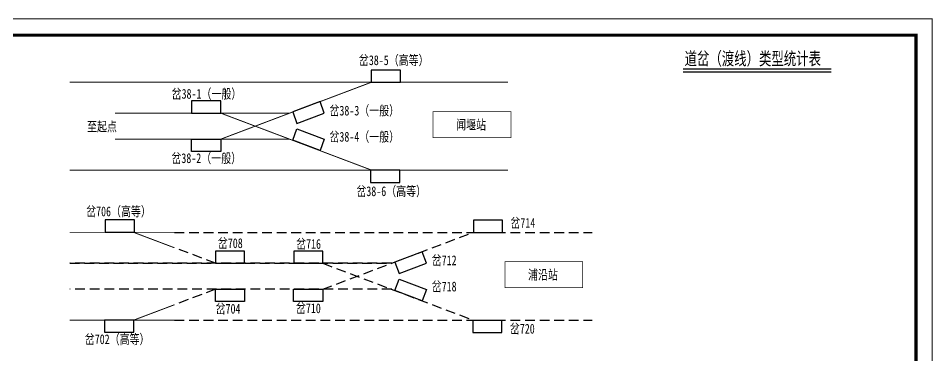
# Model space of a CAD drawing. Header units: millimetres. Extents: x -89359 to -47341, y -162010 to -147142.
# Drawn here: x -61424 to -47341, y -152331 to -147142 of the extents above; entities that cross this region are included whole.
import ezdxf
from ezdxf.enums import TextEntityAlignment as Align

# ---------------------------------------------------------------- set-up
doc = ezdxf.new("R2010")
doc.units = ezdxf.units.MM
doc.header["$MEASUREMENT"] = 0
doc.linetypes.add('ACAD_ISO04W100', pattern=[30.5, 24, -3, 0.5, -3])
doc.linetypes.add('DASHED', pattern=[0.75, 0.5, -0.25])
for name, color, linetype in [('DASH', 2, 'ACAD_ISO04W100'), ('GesoftDrawFrameFrameBlockLayer', 7, 'Continuous'), ('GesoftDrawFrameInLineLayer', 85, 'Continuous'), ('GesoftDrawFrameOutLineLayer', 180, 'Continuous'), ('GesoftDrawFrameTitleLayer', 7, 'Continuous'), ('图形文字', 1, 'Continuous')]:
    doc.layers.add(name, color=color, linetype=linetype)
doc.styles.add('ST', font='SimSun.ttf', dxfattribs={"width": 0.65})
doc.styles.add('宋体', font='SimSun.ttf', dxfattribs={"width": 0.7})
doc.styles.add('宋体样式', font='SimSun.ttf', dxfattribs={"width": 0.8})
doc.styles.add('条形码', font='BC_C39.FBC', dxfattribs={"height": 11})

# ---------------------------------------------------------------- blocks, each defined once
blk = doc.blocks.new('1_58fd11d6f93e5342e0e7592b30a36a98')
at = {"layer": 'GesoftDrawFrameInLineLayer', "color": 0, "const_width": 1}
blk.add_lwpolyline([(0, 0), (0, 287), (-810, 287), (-810, 0), (0, 0)], dxfattribs=at)
at = {"layer": 'GesoftDrawFrameOutLineLayer', "color": 0, "const_width": 0.35}
blk.add_lwpolyline([(5, -5), (5, 292), (-835, 292), (-835, -5), (5, -5)], dxfattribs=at)
blk = doc.blocks.new('GESOFT00000000NEW_049a35bf7f0736cc4250df00ece10f93_58fd11d6f93e5342e0e7592b30a36a98_2e1cf7a908f61d0b50dc33cccab90907')
at = {"layer": 'GesoftDrawFrameFrameBlockLayer'}
blk.add_blockref('1_58fd11d6f93e5342e0e7592b30a36a98', (0, 0), dxfattribs=at)
at = {"layer": 'GesoftDrawFrameTitleLayer', "color": 7, "style": '条形码', "width": 2}
blk.add_attdef('BARCODE', (-2.8, 60.5), '', height=6, rotation=90, dxfattribs=at)
at = {"layer": 'GesoftDrawFrameTitleLayer', "style": '宋体样式'}
for tag, height, width, p in [('GCMC0', 3.6, 0.8, (-40, 43.4)), ('SHEJI', 2.5, 0.8, (-154, 35.2)), ('SHEJI2', 2.5, 0.8, (-137.76, 35.27)), ('SJJD', 2.5, 0.8, (-14, 34.4)), ('JIAOHE', 2.5, 0.8, (-154, 28.8)), ('JIAOHE2', 2.5, 0.8, (-137.61, 28.83)), ('VERSION0', 2.5, 0.8, (-14, 26.4)), ('ZTSD', 2.5, 0.8, (-190, 24)), ('ZYFZR1', 2.5, 0.8, (-154, 22.4)), ('ZYFZR2', 2.5, 0.8, (-137.76, 22.24)), ('CEMING', 4, 0.7, (-84, 22.59)), ('XMFZR1', 2.5, 0.8, (-154, 16)), ('XMFZR2', 2.5, 0.8, (-137.98, 16.22)), ('BILI', 2.5, 0.8, (-14, 18.4)), ('DOCNAME0', 3.5, 0.9, (-84, 13.27)), ('RIQI', 2.5, 0.8, (-14, 10.4)), ('SENHE', 2.5, 0.8, (-154, 9.6)), ('SENHE2', 2.5, 0.8, (-137.41, 9.52)), ('DOCNAME2', 3.5, 0.9, (-84, 9.42)), ('XTSD', 2.5, 0.8, (-190, 4.8)), ('SENDING', 2.5, 0.8, (-154, 3.2)), ('SENDING2', 2.5, 0.8, (-137.41, 3.81)), ('TUHAO', 2.5, 0.8, (-91.5, 3.2)), ('PROJECTNO', 2.5, 0.8, (-47.5, 3.2)), ('PAGENUMBER', 2.5, 0.8, (-31.78, 3.83)), ('PAGECOUNT', 2.5, 0.8, (-10.8, 3.83))]:
    blk.add_attdef(tag, text='', height=height, dxfattribs=dict(at, width=width)).set_placement(p, align=Align.MIDDLE_CENTER)
blk.add_attdef('PIANMING', text='', height=4, dxfattribs=at).set_placement((-84, 31.09), align=Align.MIDDLE_CENTER)

msp = doc.modelspace()

# ---------------------------------------------------------------- linework, layer by layer
at = {"color": 1}
for points in [[(-55536.7, -147938.4), (-55986.7, -147938.4), (-55986.7, -148125.9), (-55536.7, -148125.9)], [(-59635.2, -150242.7), (-60085.2, -150242.7), (-60085.2, -150430.2), (-59635.2, -150430.2)]]:
    msp.add_lwpolyline(points, close=True, dxfattribs=at)
at = {"color": 4, "const_width": 14.1}
for points in [[(-60630, -148125.9), (-53880, -148125.9)], [(-60630, -149475.9), (-53880, -149475.9)], [(-60630, -150434.4), (-59019.1, -150434.4)], [(-60630, -151784.4), (-59019.1, -151784.4)]]:
    msp.add_lwpolyline(points, dxfattribs=at)
at = {"color": 4, "const_width": 14.1, "elevation": 0}
for points in [[(-58305.4, -149001), (-55986.7, -148125.9)], [(-57244.8, -148600.7), (-59936.3, -148601)], [(-58305.4, -148600.8), (-55986.6, -149475.9)], [(-57244.8, -149001.1), (-59936.2, -149001.1)], [(-59016.8, -150672.1), (-59646.5, -150434.4)], [(-59017.4, -151547), (-59646.5, -151784.4)]]:
    msp.add_lwpolyline(points, dxfattribs=at)
at = {"color": 1, "elevation": 0}
for points in [[(-58304.6, -148413.3), (-58754.6, -148413.3), (-58754.6, -148600.8), (-58304.6, -148600.8)], [(-56776.9, -148424.1), (-57198, -148583), (-57131.8, -148758.5), (-56710.7, -148599.6)], [(-56776.9, -149177.7), (-57198, -149018.8), (-57131.8, -148843.4), (-56710.7, -149002.2)], [(-58305.4, -149188.5), (-58755.4, -149188.5), (-58755.4, -149001), (-58305.4, -149001)], [(-55548, -149480.2), (-55998, -149480.2), (-55998, -149667.7), (-55548, -149667.7)], [(-53964.3, -150246.9), (-54414.3, -150246.9), (-54414.3, -150434.4), (-53964.3, -150434.4)], [(-57937.5, -150722), (-58387.5, -150722), (-58387.5, -150909.5), (-57937.5, -150909.5)], [(-56732.2, -150721.9), (-57182.2, -150721.9), (-57182.2, -150909.4), (-56732.2, -150909.4)], [(-55204.6, -150732.7), (-55625.6, -150891.6), (-55559.4, -151067), (-55138.4, -150908.1)], [(-55204.6, -151486.2), (-55625.6, -151327.3), (-55559.4, -151151.9), (-55138.4, -151310.8)], [(-57938.3, -151497.1), (-58388.3, -151497.1), (-58388.3, -151309.6), (-57938.3, -151309.6)], [(-56733.1, -151497), (-57183.1, -151497), (-57183.1, -151309.5), (-56733.1, -151309.5)], [(-59646.5, -151784.4), (-60096.5, -151784.4), (-60096.5, -151971.9), (-59646.5, -151971.9)], [(-53975.6, -151788.7), (-54425.6, -151788.7), (-54425.6, -151976.2), (-53975.6, -151976.2)]]:
    msp.add_lwpolyline(points, close=True, dxfattribs=at)
at = {"const_width": 10, "elevation": 0}
for points in [[(-53836.4, -148577.1), (-55036.4, -148577.1), (-55036.4, -148977.1), (-53836.4, -148977.1)], [(-52729.7, -150885.6), (-53929.7, -150885.6), (-53929.7, -151285.6), (-52729.7, -151285.6)]]:
    msp.add_lwpolyline(points, close=True, dxfattribs=at)
at = {"linetype": 'DASHED', "ltscale": 300, "elevation": 0}
for points in [[(-59019.1, -150434.4), (-52588, -150434.4)], [(-56733.1, -151309.5), (-54414.3, -150434.4)], [(-58387.1, -150909.7), (-59016.8, -150672.1)], [(-55672.5, -150909.2), (-60630, -150909.8)], [(-56733.1, -150909.4), (-54414.3, -151784.4)], [(-55672.5, -151309.6), (-60630, -151309.6)], [(-58388.3, -151309.6), (-59017.4, -151547)], [(-59019.1, -151784.4), (-52588, -151784.4)]]:
    msp.add_lwpolyline(points, dxfattribs=at)
at = {"linetype": 'DASHED', "ltscale": 300}
msp.add_lwpolyline([(-60630, -150908.7), (-55672.5, -150909.2)], dxfattribs=at)
at = {"const_width": 14.1, "elevation": 0}
msp.add_lwpolyline([(-58311.2, -150909.4), (-58311.9, -150909.6)], dxfattribs=at)
at = {"layer": '图形文字', "color": 4}
msp.add_line((-51184.2, -147917.3), (-48903.5, -147917.3), dxfattribs=at)
at = {"layer": '图形文字', "color": 7}
msp.add_line((-51184.2, -147964.9), (-48903.5, -147964.9), dxfattribs=at)

# ---------------------------------------------------------------- block references
at = {"layer": 'DASH', "xscale": 50, "yscale": 50, "zscale": 50}
msp.add_blockref('GESOFT00000000NEW_049a35bf7f0736cc4250df00ece10f93_58fd11d6f93e5342e0e7592b30a36a98_2e1cf7a908f61d0b50dc33cccab90907', (-47600, -161751), dxfattribs=at)

# ---------------------------------------------------------------- texts
at = {"color": 7, "style": 'ST', "width": 0.75}
for s, p in [('岔38-5（高等）', (-55642, -147784, 0)), ('岔38-1（一般）', (-58525.7, -148300.9, 0)), ('岔38-3（一般）', (-56095.1, -148558.5, 0)), ('至起点', (-60134.3, -148804.2)), ('闻堰站', (-54450.4, -148774.9, 0)), ('岔38-4（一般）', (-56095.1, -148961.2, 0)), ('岔38-2（一般）', (-58528.8, -149290.6, 0)), ('岔38-6（高等）', (-55680.1, -149798.7, 0)), ('岔706（高等）', (-59880.3, -150109, 0)), ('岔714', (-53653.7, -150286.4)), ('岔708', (-58158.8, -150598.3, 0)), ('岔716', (-56953.3, -150609.5)), ('岔712', (-54864.9, -150861.5)), ('浦沿站', (-53343.6, -151083.4, 0)), ('岔718', (-54864.9, -151264.2)), ('岔704', (-58193.3, -151606.9, 0)), ('岔710', (-56956.4, -151599.1, 0)), ('岔720', (-53661.9, -151914.1)), ('岔702（高等）', (-59901.1, -152075.4, 0))]:
    msp.add_text(s, height=150, dxfattribs=at).set_placement(p, align=Align.MIDDLE)
at = {"layer": '图形文字', "style": '宋体', "width": 0.7}
msp.add_text('道岔（渡线）类型统计表', height=200, dxfattribs=at).set_placement((-51162.4, -147861.4))

doc.saveas('drawing.dxf')
